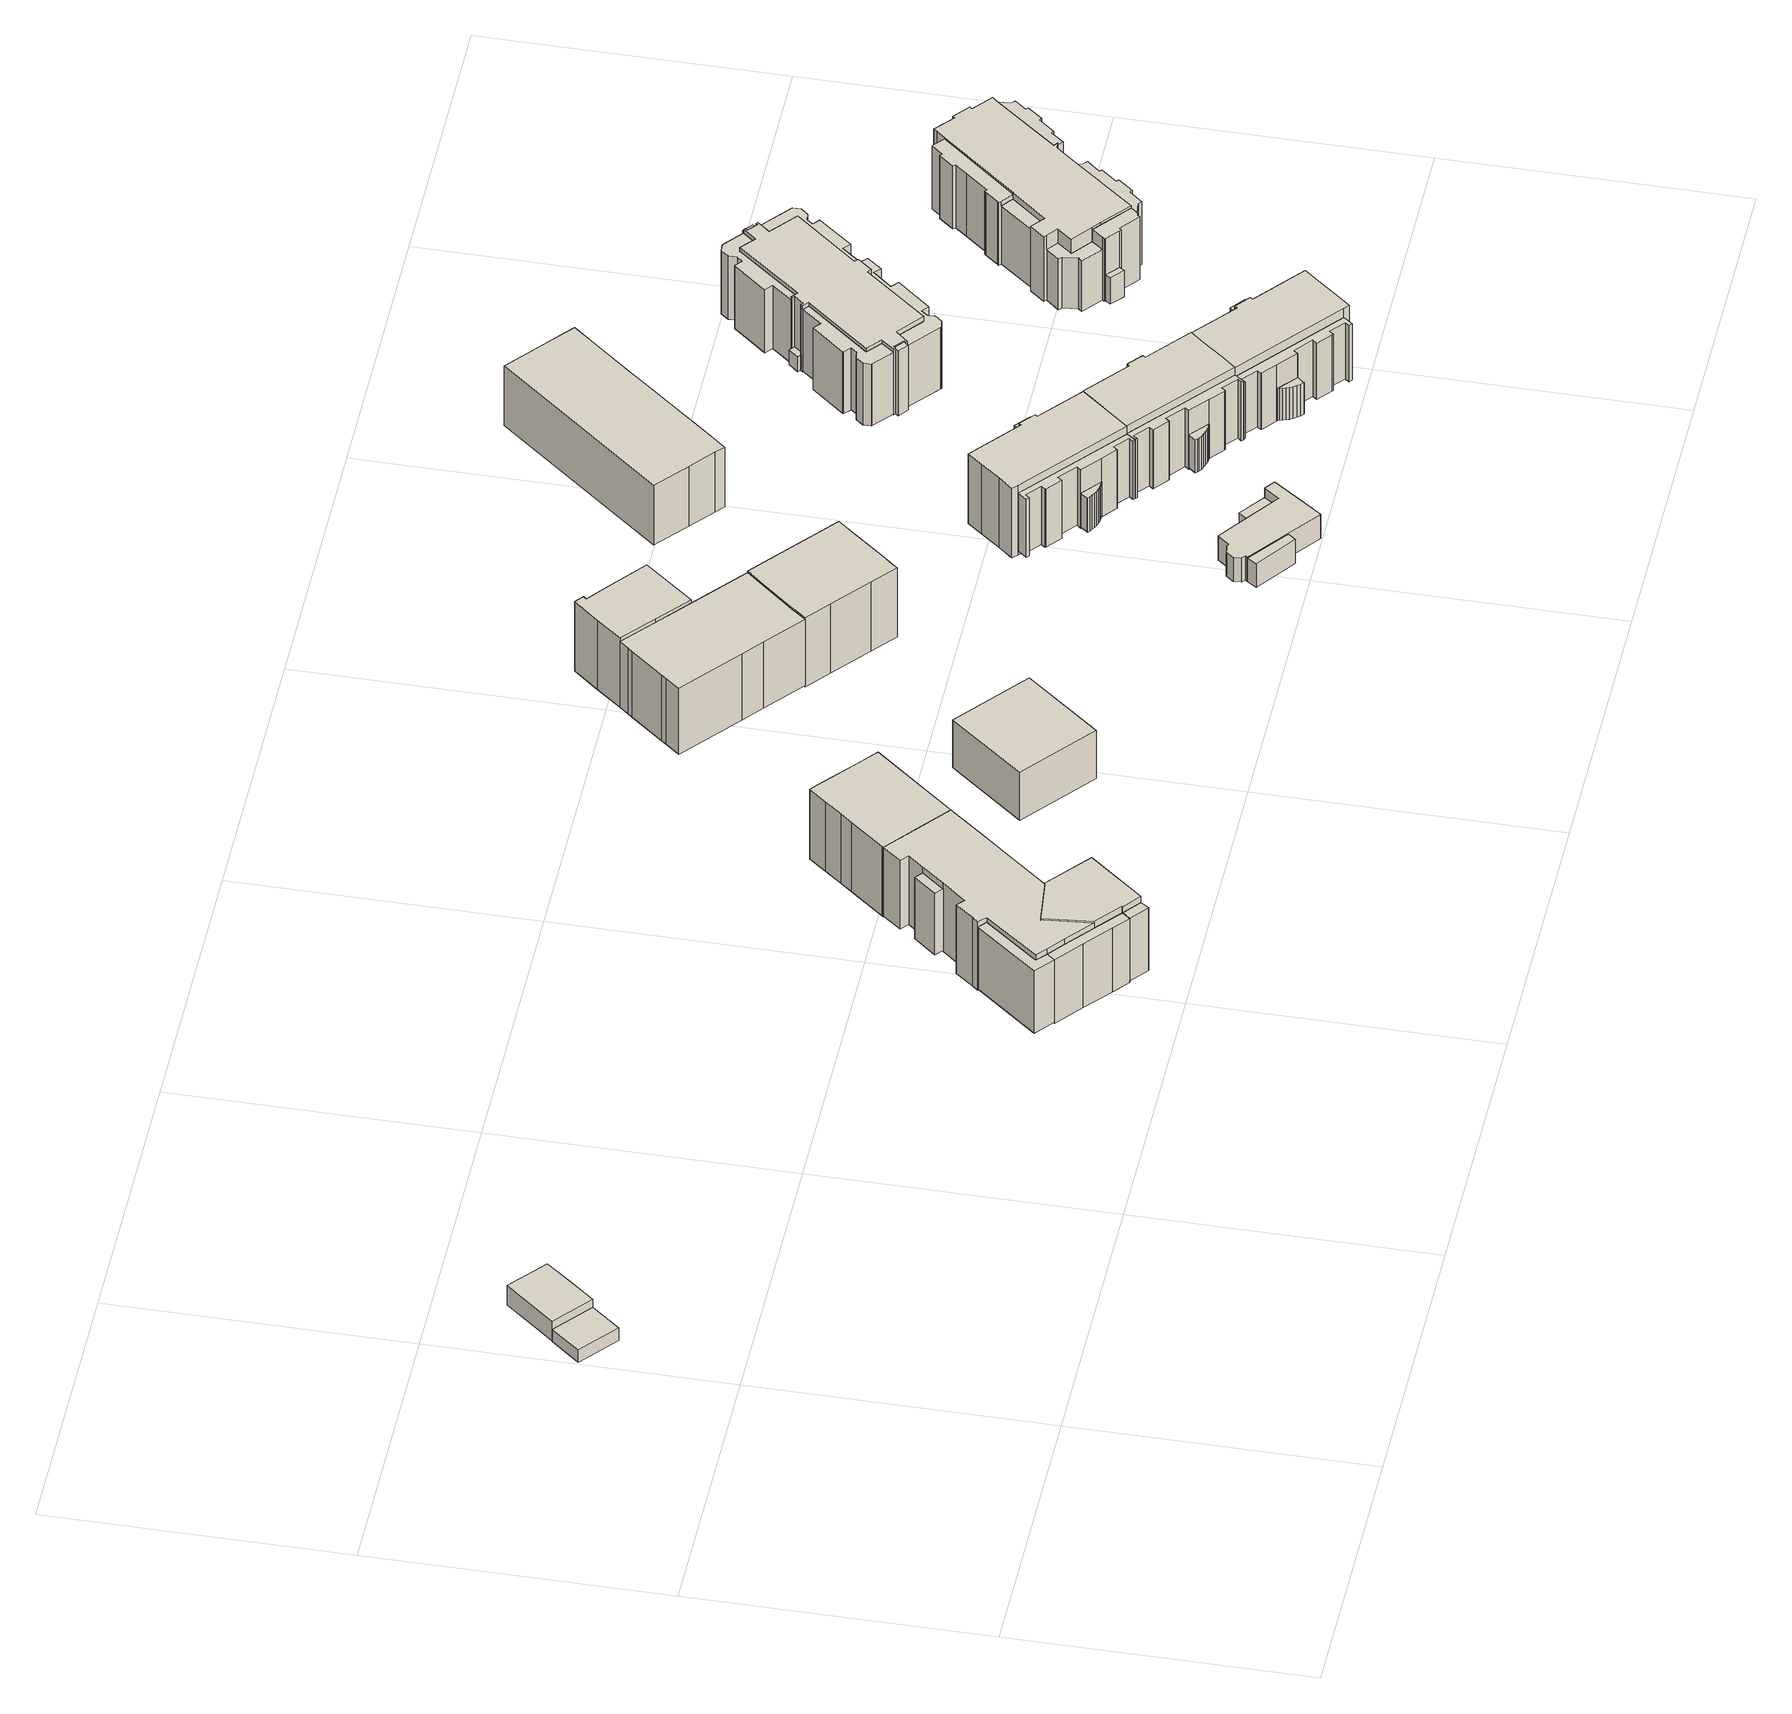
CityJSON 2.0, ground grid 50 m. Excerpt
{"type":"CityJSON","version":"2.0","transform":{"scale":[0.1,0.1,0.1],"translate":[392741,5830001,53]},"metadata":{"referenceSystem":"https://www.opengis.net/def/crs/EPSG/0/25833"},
"CityObjects":{
"building1":{"type":"Building","attributes":{"Gemeindeschluessel":"11000003","BezugspunktDach":"2200","function":"51009_1610","measuredHeight":3.14,"storeysAboveGround":0},"address":[{"country":"Germany","locality":"Berlin"}],"geometry":[{"type":"Solid","lod":"1","boundaries":[[[[0,1,2,3]],[[4,5,6,7]],[[4,7,3,2]],[[5,4,2,1]],[[6,5,1,0]],[[7,6,0,3]]]]}]},
"building2":{"type":"Building","attributes":{"Gemeindeschluessel":"11000003","BezugspunktDach":"2200","function":"31001_1010","measuredHeight":4.61,"storeysAboveGround":1},"address":[{"country":"Germany","locality":"Berlin","thoroughfareNumber":"85","thoroughfareName":"Straße 124"}],"geometry":[{"type":"Solid","lod":"1","boundaries":[[[[8,9,10,11,12]],[[13,14,15,16,17]],[[13,17,12,11]],[[14,13,11,10]],[[15,14,10,9]],[[16,15,9,8]],[[17,16,8,12]]]]}]},
"building3":{"type":"Building","attributes":{"Gemeindeschluessel":"11000003","function":"31001_1010"},"address":[{"country":"Germany","locality":"Berlin","thoroughfareNumber":"15, 17","thoroughfareName":"Aubertstraße"}],"children":["building3-1","building3-2","building3-3","building3-4","building3-5","building3-6"]},
"building3-1":{"type":"BuildingPart","attributes":{"BezugspunktDach":"2200","measuredHeight":15.23,"storeysAboveGround":5},"parents":["building3"],"geometry":[{"type":"MultiSurface","lod":"1","boundaries":[[[18,19,20,21,22,23,24,25,26,27,28,29,30,31,32,33,34,35,36,37]],[[38,39,40,41,42,43,44,45,46,47,48,49,50,51,52,53,54,55,56,57]],[[38,57,58,59,60,61,62,37,36]],[[63,64,61,60,65,39,38,36,35]],[[40,39,35,34]],[[41,40,34,33]],[[42,41,33,32]],[[43,42,32,31]],[[66,67,31,30]],[[44,43,67,68,69]],[[45,44,30,29]],[[46,45,29,28]],[[47,46,28,27]],[[48,47,27,26]],[[49,48,26,25]],[[50,49,25,24]],[[51,50,24,23]],[[52,51,23,22]],[[53,52,22,21]],[[54,53,21,20]],[[70,71,20,19]],[[72,70,19,18]],[[72,56,18]],[[62,72,18,37]],[[57,56,73,59]],[[62,61,60,59,58]],[[65,60,61,64,63]],[[69,68,67,66]],[[55,54,71,70]],[[56,55,70,72]],[[59,73,72,62]]]}]},
"building3-2":{"type":"BuildingPart","attributes":{"BezugspunktDach":"2200","measuredHeight":15.23,"storeysAboveGround":5},"parents":["building3"],"geometry":[{"type":"MultiSurface","lod":"1","boundaries":[[[74,75,76,77,78,79,80,81]],[[53,82,83,84,85,86,54,87]],[[53,87,81,80]],[[82,53,80,79]],[[83,82,79,78]],[[84,83,78,77]],[[88,89,90,77,76]],[[85,84,91,92]],[[86,85,76,75]],[[54,86,75,74],[54,71,93,86]],[[87,54,74,81]],[[92,91,90,89,88]],[[71,54,86,93]]]}]},
"building3-3":{"type":"BuildingPart","attributes":{"BezugspunktDach":"2200","measuredHeight":12.9,"storeysAboveGround":5},"parents":["building3"],"geometry":[{"type":"MultiSurface","lod":"1","boundaries":[[[94,95,96,97,93,72,98]],[[56,86,85,99,100,101,102]],[[56,102,103,73]],[[85,86,93,97]],[[99,85,104,92,105]],[[100,99,96,95]],[[101,100,95,94]],[[102,101,94,98]],[[73,103,98,72]],[[56,72,106]],[[55,70,71,54]],[[107,86,54,108,71,93]],[[56,72,70,55]],[[105,92,104,97,96,109]]]}]},
"building3-4":{"type":"BuildingPart","attributes":{"BezugspunktDach":"2200","measuredHeight":12.58,"storeysAboveGround":5},"parents":["building3"],"geometry":[{"type":"MultiSurface","lod":"1","boundaries":[[[98,72,62,61,64,110]],[[65,60,59,73,103,111]],[[65,111,110,64]],[[111,103,98,110]],[[112,60,65,64,61]],[[60,61,62,59]],[[73,59,62,72]],[[103,73,72,98]]]}]},
"building3-5":{"type":"BuildingPart","attributes":{"BezugspunktDach":"2200","measuredHeight":12.69,"storeysAboveGround":5},"parents":["building3"],"geometry":[{"type":"MultiSurface","lod":"1","boundaries":[[[113,90,89,114]],[[92,91,115,105]],[[97,96,105,114,89]],[[115,91,90,113]],[[105,115,113,114]],[[92,105,96,97]],[[92,116,89,90,91]]]}]},
"building3-6":{"type":"BuildingPart","attributes":{"BezugspunktDach":"2200","measuredHeight":12.4,"storeysAboveGround":5},"parents":["building3"],"geometry":[{"type":"MultiSurface","lod":"1","boundaries":[[[67,66,117,118]],[[119,69,68,120]],[[119,120,118,117]],[[69,119,117,66]],[[120,68,67,118]],[[68,69,121,66,67]]]}]},
"building4":{"type":"Building","attributes":{"Gemeindeschluessel":"11000003","BezugspunktDach":"2200","function":"31001_1010","measuredHeight":15.08,"storeysAboveGround":5},"address":[{"country":"Germany","locality":"Berlin","thoroughfareNumber":"19","thoroughfareName":"Aubertstraße"}],"geometry":[{"type":"Solid","lod":"1","boundaries":[[[[26,122,123,24,124,125,126,127,128,129,130,131,132,27]],[[133,134,135,136,137,138,139,140,141,142,143,144,145,146]],[[133,146,27,132]],[[134,133,132,131]],[[135,134,131,130]],[[136,135,130,129]],[[137,136,129,128]],[[138,137,128,127]],[[139,138,127,126]],[[140,139,126,125]],[[141,140,125,124]],[[142,141,124,24]],[[143,142,24,123]],[[144,143,123,122]],[[145,144,122,26]],[[146,145,26,27]]]]}]},
"building5":{"type":"Building","attributes":{"Gemeindeschluessel":"11000003","BezugspunktDach":"2200","function":"31001_1010","measuredHeight":9.69,"storeysAboveGround":3},"address":[{"country":"Germany","locality":"Berlin","thoroughfareNumber":"21","thoroughfareName":"Aubertstraße"}],"geometry":[{"type":"Solid","lod":"1","boundaries":[[[[147,148,149,150]],[[151,152,153,154]],[[151,154,150,149]],[[152,151,149,148]],[[153,152,148,147]],[[154,153,147,150]]]]}]},
"building6":{"type":"Building","attributes":{"Gemeindeschluessel":"11000003","function":"31001_1010"},"address":[{"country":"Germany","locality":"Berlin","thoroughfareNumber":"25","thoroughfareName":"Aubertstraße"}],"children":["building6-1","building6-2"]},
"building6-1":{"type":"BuildingPart","attributes":{"BezugspunktDach":"2200","measuredHeight":14.61,"storeysAboveGround":5},"parents":["building6"],"geometry":[{"type":"MultiSurface","lod":"1","boundaries":[[[155,156,157,158,159,160,161,162,163,164,165,166,167,168]],[[169,170,171,172,173,174,175,176,177,178,179,180,181,182]],[[169,182,168,167]],[[170,169,167,166]],[[171,170,166,165]],[[172,171,165,164]],[[173,172,164,163]],[[175,174,162,161]],[[176,175,161,160]],[[177,176,160,159]],[[178,177,159,158]],[[179,178,158,157]],[[180,179,157,156]],[[181,180,156,155]],[[182,181,155,168]],[[183,174,184,185,186,162]],[[173,163,186,187,185]]]}]},
"building6-2":{"type":"BuildingPart","attributes":{"BezugspunktDach":"2200","measuredHeight":15.72,"storeysAboveGround":5},"parents":["building6"],"geometry":[{"type":"MultiSurface","lod":"1","boundaries":[[[188,189,190,191,192,193,194,195,196]],[[197,198,199,200,201,202,174,185,173]],[[197,173,196,195]],[[198,197,195,194]],[[199,198,194,193]],[[200,199,193,192]],[[201,200,192,191]],[[202,201,191,190]],[[174,202,190,189]],[[186,162,189,188]],[[203,163,186,185,188,196]],[[185,174,162,186]],[[173,185,186,163,203]]]}]},
"building7":{"type":"Building","attributes":{"Gemeindeschluessel":"11000003","BezugspunktDach":"2200","function":"31001_1010","measuredHeight":15.11,"storeysAboveGround":5},"address":[{"country":"Germany","locality":"Berlin","thoroughfareNumber":"23","thoroughfareName":"Aubertstraße"}],"geometry":[{"type":"Solid","lod":"1","boundaries":[[[[204,205,206,207,208,209,210,211,212,213,214,215]],[[216,217,218,219,220,221,222,223,224,225,226,227]],[[216,227,215,214]],[[217,216,214,213]],[[218,217,213,212]],[[219,218,212,211]],[[220,219,211,210]],[[221,220,210,209]],[[222,221,209,208]],[[223,222,208,207]],[[224,223,207,206]],[[225,224,206,205]],[[226,225,205,204]],[[227,226,204,215]]]]}]},
"building8":{"type":"Building","attributes":{"Gemeindeschluessel":"11000003","function":"31001_1010"},"address":[{"country":"Germany","locality":"Berlin","thoroughfareNumber":"22","thoroughfareName":"Aubertstraße"}],"children":["building8-1","building8-2"]},
"building8-1":{"type":"BuildingPart","attributes":{"BezugspunktDach":"2200","measuredHeight":7.4,"storeysAboveGround":1},"parents":["building8"],"geometry":[{"type":"MultiSurface","lod":"1","boundaries":[[[228,229,230,231,232,233,234,235,236,237,238,239,240,241,242,243]],[[244,245,246,247,248,249,250,251,252,253,254,255,256,257,258,259]],[[244,259,243,242]],[[245,244,242,241]],[[246,245,241,240]],[[247,246,240,239]],[[248,247,239,238]],[[249,248,238,237]],[[250,249,237,236]],[[251,250,236,235]],[[252,251,235,234]],[[253,252,234,233]],[[254,253,233,232]],[[255,254,232,231]],[[260,261,262,255,231,230]],[[257,256,230,229]],[[258,257,229,228]],[[259,258,228,243]],[[256,255,262,261,260]]]}]},
"building8-2":{"type":"BuildingPart","attributes":{"BezugspunktDach":"2200","measuredHeight":4.76,"storeysAboveGround":1},"parents":["building8"],"geometry":[{"type":"Solid","lod":"1","boundaries":[[[[263,262,261,264]],[[256,255,265,266]],[[256,266,264,261]],[[265,255,262,263]],[[266,265,263,264]],[[255,256,261,262]]]]}]},
"building9":{"type":"Building","attributes":{"Gemeindeschluessel":"11000003","BezugspunktDach":"2200","function":"51009_1610","measuredHeight":4,"storeysAboveGround":0},"address":[{"country":"Germany","locality":"Berlin"}],"geometry":[{"type":"Solid","lod":"1","boundaries":[[[[267,268,269,270]],[[271,272,273,274]],[[271,274,270,269]],[[272,271,269,268]],[[273,272,268,267]],[[274,273,267,270]]]]}]},
"building10":{"type":"Building","attributes":{"Gemeindeschluessel":"11000003","function":"31001_1010"},"address":[{"country":"Germany","locality":"Berlin","thoroughfareNumber":"47","thoroughfareName":"Arnouxstraße"}],"children":["building10-1","building10-2","building10-3"]},
"building10-1":{"type":"BuildingPart","attributes":{"BezugspunktDach":"2200","measuredHeight":15.51,"storeysAboveGround":4},"parents":["building10"],"geometry":[{"type":"MultiSurface","lod":"1","boundaries":[[[275,276,277,278,279,280,281,282,283,284,285,286,287]],[[288,289,290,291,292,293,294,295,296,297,298,299,300]],[[288,300,287,286]],[[289,288,286,285]],[[290,289,285,284]],[[291,290,284,283]],[[292,291,283,282]],[[293,292,282,281]],[[294,293,281,280]],[[295,294,280,279]],[[296,295,279,278]],[[297,296,278,277]],[[298,297,277,276]],[[299,298,301,302,303,304,305,276,275]],[[300,299,275,287]],[[305,304,303,302,301]]]}]},
"building10-2":{"type":"BuildingPart","attributes":{"BezugspunktDach":"2200","measuredHeight":6.86,"storeysAboveGround":4},"parents":["building10"],"geometry":[{"type":"Solid","lod":"1","boundaries":[[[[306,307,308,309,310,311,312,313,314,315,316]],[[317,318,319,320,321,322,323,324,325,326,327]],[[317,327,316,315]],[[318,317,315,314]],[[320,319,313,312]],[[321,320,312,311]],[[322,321,311,310]],[[323,322,310,309]],[[324,323,309,308]],[[325,324,308,307]],[[326,325,307,306]],[[327,326,306,316]],[[319,318,314,313]]]]}]},
"building10-3":{"type":"BuildingPart","attributes":{"BezugspunktDach":"2200","measuredHeight":11.81,"storeysAboveGround":4},"parents":["building10"],"geometry":[{"type":"MultiSurface","lod":"1","boundaries":[[[328,329,330,331,332,333,334,335,336,337,338,339,340,341,342,343,304,303,344]],[[302,301,345,346,347,348,349,350,351,352,353,354,355,356,357,358,359,360,361]],[[302,361,344,303]],[[345,301,304,343]],[[346,345,343,342]],[[347,346,342,341]],[[348,347,341,340]],[[349,348,340,339]],[[350,349,339,338]],[[351,350,338,337]],[[314,313,337,336]],[[352,351,362,319,318]],[[353,352,336,335]],[[354,353,335,334]],[[355,354,334,333]],[[356,355,333,332]],[[357,356,332,331]],[[358,357,331,330]],[[359,358,330,329]],[[360,359,329,328]],[[361,360,328,344]],[[302,363,303,304,301]],[[318,319,362,313,314]]]}]},
"building11":{"type":"Building","attributes":{"Gemeindeschluessel":"11000003","BezugspunktDach":"2200","function":"51009_1610","measuredHeight":12.96,"storeysAboveGround":0},"address":[{"country":"Germany","locality":"Berlin"}],"geometry":[{"type":"Solid","lod":"1","boundaries":[[[[364,365,366,367]],[[368,369,370,371]],[[368,371,367,366]],[[369,368,366,365]],[[370,369,365,364]],[[371,370,364,367]]]]}]},
"building12":{"type":"Building","attributes":{"Gemeindeschluessel":"11000003","function":"31001_1010"},"address":[{"country":"Germany","locality":"Berlin","thoroughfareNumber":"45","thoroughfareName":"Arnouxstraße"}],"children":["building12-1","building12-2","building12-3"]},
"building12-1":{"type":"BuildingPart","attributes":{"BezugspunktDach":"2200","measuredHeight":15.23,"storeysAboveGround":4},"parents":["building12"],"geometry":[{"type":"MultiSurface","lod":"1","boundaries":[[[372,373,374,375,376,377,378,379,380,381,382,383]],[[384,385,386,387,388,389,390,391,392,393,394,395]],[[384,395,383,382]],[[385,384,382,381]],[[386,385,381,380]],[[387,386,380,379]],[[388,387,379,378]],[[389,388,378,377]],[[390,389,377,376]],[[391,390,376,375]],[[392,391,375,374]],[[393,392,374,373]],[[394,393,373,372]],[[396,397,398,372,383]],[[395,394,399,301]],[[301,399,398,397,396]]]}]},
"building12-2":{"type":"BuildingPart","attributes":{"BezugspunktDach":"2200","measuredHeight":6.7,"storeysAboveGround":4},"parents":["building12"],"geometry":[{"type":"MultiSurface","lod":"1","boundaries":[[[400,401,402,403,404,405,406,407,408,409]],[[410,411,412,413,414,415,416,417,418,419]],[[410,419,409,408]],[[412,411,407,406]],[[413,412,406,405]],[[414,413,405,404]],[[415,414,404,403]],[[416,415,403,402]],[[417,416,402,401]],[[418,417,401,400]],[[419,418,400,409]],[[411,410,420,408,407]]]}]},
"building12-3":{"type":"BuildingPart","attributes":{"BezugspunktDach":"2200","measuredHeight":11.89,"storeysAboveGround":4},"parents":["building12"],"geometry":[{"type":"MultiSurface","lod":"1","boundaries":[[[421,422,423,424,425,426,427,428,429,430,431,432,433,434,435,436,397,396,437]],[[301,399,438,439,440,441,442,443,444,445,446,447,448,449,450,451,452,453,345]],[[301,345,437,396]],[[438,399,397,436]],[[439,438,436,435]],[[440,439,435,434]],[[441,440,434,433]],[[442,441,433,432]],[[443,442,432,431]],[[444,443,431,430]],[[408,407,430,429]],[[445,444,411,410]],[[446,445,429,428]],[[447,446,428,427]],[[448,447,427,426]],[[449,448,426,425]],[[450,449,425,424]],[[451,450,424,423]],[[452,451,423,422]],[[453,452,422,421]],[[345,453,421,437]],[[399,301,396,397]],[[410,411,407,408]]]}]},
"building13":{"type":"Building","attributes":{"Gemeindeschluessel":"11000003","BezugspunktDach":"2200","function":"31001_1010","measuredHeight":13.55,"storeysAboveGround":4},"address":[{"country":"Germany","locality":"Berlin","thoroughfareNumber":"29, 31","thoroughfareName":"Aubertstraße"}],"geometry":[{"type":"Solid","lod":"1","boundaries":[[[[454,455,456,457,458,459,460,461,462,463,464,465,466]],[[467,468,469,470,471,472,473,474,475,476,477,478,479]],[[467,479,466,465]],[[468,467,465,464]],[[469,468,464,463]],[[470,469,463,462]],[[471,470,462,461]],[[472,471,461,460]],[[473,472,460,459]],[[474,473,459,458]],[[475,474,458,457]],[[476,475,457,456]],[[477,476,456,455]],[[478,477,455,454]],[[479,478,454,466]]]]}]},
"building14":{"type":"Building","attributes":{"Gemeindeschluessel":"11000003","BezugspunktDach":"2200","function":"51009_1610","measuredHeight":3.99,"storeysAboveGround":0},"address":[{"country":"Germany","locality":"Berlin"}],"geometry":[{"type":"Solid","lod":"1","boundaries":[[[[480,481,482,483]],[[484,485,486,487]],[[484,487,483,482]],[[485,484,482,481]],[[486,485,481,480]],[[487,486,480,483]]]]}]},
"building15":{"type":"Building","attributes":{"Gemeindeschluessel":"11000003","function":"31001_1010"},"address":[{"country":"Germany","locality":"Berlin","thoroughfareNumber":"43","thoroughfareName":"Arnouxstraße"}],"children":["building15-1","building15-2","building15-3"]},
"building15-1":{"type":"BuildingPart","attributes":{"BezugspunktDach":"2200","measuredHeight":15.04,"storeysAboveGround":4},"parents":["building15"],"geometry":[{"type":"Solid","lod":"1","boundaries":[[[[488,489,490,491,492,493,494,495,496,497,498,499,500]],[[501,502,503,504,505,506,507,508,509,510,511,512,513]],[[501,513,500,499]],[[502,501,499,498]],[[503,502,498,497]],[[504,503,497,496]],[[505,504,496,495]],[[506,505,495,494]],[[507,506,494,493]],[[508,507,493,492]],[[509,508,492,491]],[[510,509,491,490]],[[511,510,490,489]],[[512,511,489,488]],[[513,512,488,500],[514,515,516,517]],[[516,515,514,517]]]]}]},
"building15-2":{"type":"BuildingPart","attributes":{"BezugspunktDach":"2200","measuredHeight":11.33,"storeysAboveGround":4},"parents":["building15"],"geometry":[{"type":"MultiSurface","lod":"1","boundaries":[[[518,519,520,521,522,523,524,525,526,527,528,529,530,531,532,533,517,516,534]],[[515,514,535,536,537,538,539,540,541,542,543,544,545,546,547,548,549,550,551]],[[515,551,534,516]],[[535,514,517,533]],[[536,535,533,532]],[[537,536,532,531]],[[538,537,531,530]],[[539,538,530,529]],[[540,539,529,528]],[[541,540,528,527]],[[542,541,527,526]],[[543,542,526,525]],[[544,543,525,524]],[[545,544,552,553,554,555,524,523]],[[546,545,523,522]],[[547,546,522,521]],[[548,547,521,520]],[[549,548,520,519]],[[550,549,519,518]],[[551,550,518,534]],[[515,516,517,514]],[[555,554,553,552]]]}]},
"building15-3":{"type":"BuildingPart","attributes":{"BezugspunktDach":"2200","measuredHeight":6.38,"storeysAboveGround":4},"parents":["building15"],"geometry":[{"type":"MultiSurface","lod":"1","boundaries":[[[556,557,558,559,560,561,562,563,564,555,554]],[[552,565,566,567,568,569,570,571,572,573,553]],[[565,552,555,564]],[[566,565,564,563]],[[567,566,563,562]],[[568,567,562,561]],[[569,568,561,560]],[[570,569,560,559]],[[571,570,559,558]],[[572,571,558,557]],[[573,572,557,556]],[[553,573,556,554]],[[574,552,553,554,555]]]}]},
"building16":{"type":"Building","attributes":{"Gemeindeschluessel":"11000003","BezugspunktDach":"2200","function":"51009_1610","measuredHeight":13.15,"storeysAboveGround":0},"address":[{"country":"Germany","locality":"Berlin"}],"geometry":[{"type":"Solid","lod":"1","boundaries":[[[[575,576,577,578,579,580]],[[581,582,583,584,585,586]],[[581,586,580,579]],[[582,581,579,578]],[[583,582,578,577]],[[584,583,577,576]],[[585,584,576,575]],[[586,585,575,580]]]]}]},
"building17":{"type":"Building","attributes":{"Gemeindeschluessel":"11000003","BezugspunktDach":"2200","function":"51009_1610","measuredHeight":12.46,"storeysAboveGround":0},"address":[{"country":"Germany","locality":"Berlin"}],"geometry":[{"type":"Solid","lod":"1","boundaries":[[[[587,588,589,590]],[[591,592,506,505]],[[591,505,590,589]],[[592,591,589,588]],[[506,592,588,587]],[[505,506,587,590]]]]}]},
"building18":{"type":"Building","attributes":{"Gemeindeschluessel":"11000003","BezugspunktDach":"2200","function":"51009_1610","measuredHeight":3,"storeysAboveGround":0},"address":[{"country":"Germany","locality":"Berlin"}],"geometry":[{"type":"Solid","lod":"1","boundaries":[[[[593,594,595,596,597,598]],[[599,600,601,602,603,604]],[[599,604,598,597]],[[600,599,597,596]],[[601,600,596,595]],[[602,601,595,594]],[[603,602,594,593]],[[604,603,593,598]]]]}]},
"building19":{"type":"Building","attributes":{"Gemeindeschluessel":"11000003","function":"31001_1010"},"address":[{"country":"Germany","locality":"Berlin","thoroughfareNumber":"50","thoroughfareName":"Arnouxstraße"},{"country":"Germany","locality":"Berlin","thoroughfareNumber":"30, 32","thoroughfareName":"Aubertstraße"}],"children":["building19-1","building19-2","building19-3","building19-4"]},
"building19-1":{"type":"BuildingPart","attributes":{"BezugspunktDach":"2200","measuredHeight":14.58,"storeysAboveGround":4},"parents":["building19"],"geometry":[{"type":"MultiSurface","lod":"1","boundaries":[[[605,606,607,608,609,610,611,612,613,614,615,616,617,618,619,620,621,622,623,624,625,626,627,628,629,630,631,632,633,634,635,636]],[[637,638,639,640,641,642,643,644,645,646,647,648,649,650,651,652,653,654,655,656,657,658,659,660,661,662,663,664,665,666,667,668]],[[637,668,636,635],[669,670,671,672]],[[673,671,635,634]],[[638,637,670,674]],[[639,638,634,633]],[[640,639,633,632]],[[641,640,632,631]],[[642,641,631,630]],[[643,642,630,629]],[[675,676,643,629,628]],[[645,677,675,628,627]],[[646,678,677,679,627,626]],[[680,678,626,625]],[[648,647,625,624]],[[649,648,624,623]],[[650,649,623,622]],[[651,650,622,621]],[[652,651,621,620]],[[653,652,681,682,683,684,620,619]],[[654,653,685,682,686,687,683,619,618]],[[655,654,686,688,689,687,690,618,617]],[[691,689,688,692,693,656,655,617,616]],[[694,691,616,615]],[[657,656,692,695]],[[658,657,695,696,697,694,615,614]],[[698,699,697,700,614,613]],[[659,658,696,701]],[[702,699,703,613,612]],[[660,659,701,704]],[[705,702,612,611]],[[661,660,704,706]],[[662,661,611,610]],[[663,662,610,609]],[[664,663,609,608]],[[665,664,608,607]],[[666,665,607,606]],[[667,666,707,708,709,710,711,606,605]],[[668,667,605,636],[709,669,672,710]],[[671,670,669,672]],[[674,670,671,673]],[[712,644,643,676,675]],[[644,675,677,645]],[[645,679,677,678,646]],[[647,646,678,680]],[[684,683,682,681]],[[683,687,686,682,685]],[[690,687,689,688,686]],[[693,692,688,689,691]],[[695,692,691,694]],[[694,697,696,695]],[[701,696,700,697,699,698]],[[704,701,703,699,702]],[[706,704,702,705]],[[711,710,709,708,707]],[[672,669,709,710]]]}]},
"building19-2":{"type":"BuildingPart","attributes":{"BezugspunktDach":"2200","measuredHeight":12.31,"storeysAboveGround":4},"parents":["building19"],"geometry":[{"type":"MultiSurface","lod":"1","boundaries":[[[713,714,715,716,717,718,719,720,721,722,723,724,725,726,727,728,729,730,731,732,733,734,735,736,684,683,687,689,691,694,697,699,702,705]],[[704,701,696,695,692,688,686,682,681,737,738,739,740,741,742,743,744,745,746,747,748,749,750,751,752,753,754,755,756,757,758,759,760,706]],[[737,681,684,736]],[[738,737,736,735]],[[739,738,735,734]],[[740,739,734,733]],[[741,740,733,732]],[[742,741,732,731]],[[743,742,731,730]],[[744,743,730,729]],[[745,744,729,728]],[[746,745,728,727]],[[747,746,727,726]],[[748,747,726,725]],[[749,748,725,724]],[[750,749,724,723]],[[751,750,723,722]],[[752,751,722,721]],[[753,752,721,720]],[[754,753,720,719]],[[755,754,719,718]],[[756,755,718,717]],[[757,756,717,716]],[[758,757,716,715]],[[759,758,715,714]],[[760,759,714,713]],[[706,760,713,705]],[[704,706,705,702]],[[701,704,702,699]],[[696,701,761,699,697]],[[695,696,697,694]],[[692,695,694,691]],[[688,692,691,689]],[[688,762,689,687,686]],[[682,686,687,683]],[[681,682,683,684]]]}]},
"building19-3":{"type":"BuildingPart","attributes":{"BezugspunktDach":"2200","measuredHeight":12.53,"storeysAboveGround":4},"parents":["building19"],"geometry":[{"type":"MultiSurface","lod":"1","boundaries":[[[763,764,711,710,672,671,673,765,766,767,768,769,770,771,772]],[[773,774,775,776,777,778,779,674,670,669,709,708,780,781,782]],[[773,782,772,771]],[[774,773,771,770]],[[775,774,770,769]],[[776,775,769,768]],[[777,776,768,767]],[[778,777,767,766]],[[779,778,766,765]],[[674,779,765,673]],[[780,708,711,764]],[[781,780,764,763]],[[782,781,763,772]],[[674,673,671,670]],[[669,670,671,672]],[[709,669,672,710]],[[708,709,710,711,783]]]}]},
"building19-4":{"type":"BuildingPart","attributes":{"BezugspunktDach":"2200","measuredHeight":12.77,"storeysAboveGround":4},"parents":["building19"],"geometry":[{"type":"MultiSurface","lod":"1","boundaries":[[[675,677,678,680,784,785,786,787,788,789,790,791,792,793,676]],[[794,795,796,797,798,799,800,801,802,803,804,805,806,807,808]],[[794,808,676,793]],[[795,794,793,792]],[[796,795,792,791]],[[797,796,791,790]],[[798,797,790,789]],[[799,798,789,788]],[[800,799,788,787]],[[801,800,787,786]],[[802,801,786,785]],[[803,802,785,784]],[[804,803,784,680]],[[805,804,680,647,646]],[[806,805,646,645]],[[807,806,809,645,644]],[[808,807,644,643,676]],[[646,647,680,678,810]],[[645,646,678,677]],[[644,645,809,677,675]],[[675,676,643,644]]]}]},
"building20":{"type":"Building","attributes":{"Gemeindeschluessel":"11000003","BezugspunktDach":"2200","function":"51009_1610","measuredHeight":5.32,"storeysAboveGround":0},"address":[{"country":"Germany","locality":"Berlin"}],"geometry":[{"type":"Solid","lod":"1","boundaries":[[[[811,812,813,814]],[[815,816,817,818]],[[815,818,814,813]],[[816,815,813,812]],[[817,816,812,811]],[[818,817,811,814]]]]}]},
"building21":{"type":"Building","attributes":{"Gemeindeschluessel":"11000003","BezugspunktDach":"2200","function":"51009_1610","measuredHeight":12.46,"storeysAboveGround":0},"address":[{"country":"Germany","locality":"Berlin"}],"geometry":[{"type":"Solid","lod":"1","boundaries":[[[[819,820,821,822,823,824]],[[825,826,827,828,829,830]],[[825,830,824,823]],[[826,825,823,822]],[[827,826,822,821]],[[828,827,821,820]],[[829,828,820,819]],[[830,829,819,824]]]]}]},
"building22":{"type":"Building","attributes":{"Gemeindeschluessel":"11000003","function":"31001_1010"},"address":[{"country":"Germany","locality":"Berlin","thoroughfareNumber":"44, 46, 48","thoroughfareName":"Arnouxstraße"}],"children":["building22-1","building22-2","building22-3","building22-4","building22-5","building22-6","building22-7"]},
"building22-1":{"type":"BuildingPart","attributes":{"BezugspunktDach":"2200","measuredHeight":14.09,"storeysAboveGround":4},"parents":["building22"],"geometry":[{"type":"MultiSurface","lod":"1","boundaries":[[[831,832,833,834,835,836,837,838,839,840,841,842,843,844,845,846,847,848,849,850,851,852,853,854,855,856,857,858]],[[859,860,861,862,863,864,865,866,867,868,869,870,871,872,873,874,875,876,877,878,879,880,881,882,883,884,885,886]],[[859,886,858,857]],[[860,859,857,856]],[[887,888,856,855]],[[861,860,889,890]],[[891,887,855,854]],[[862,861,892,890,893]],[[863,894,895,854,853]],[[864,863,853,852]],[[865,864,852,851]],[[866,865,851,850]],[[867,866,850,849]],[[868,867,849,848]],[[869,868,848,847]],[[870,869,847,846]],[[871,870,846,845]],[[872,871,845,844]],[[873,872,844,843]],[[874,873,843,842]],[[875,874,842,841]],[[896,897,841,840]],[[898,896,876,840,839]],[[878,877,839,838]],[[879,878,838,837]],[[899,900,901,837,836]],[[902,899,903,836,835]],[[882,904,902,881,835,834]],[[905,906,834,833]],[[907,908,905,909,833,832]],[[910,908,832,831]],[[886,885,831,858]],[[890,889,888,887]],[[893,890,892,887,891]],[[862,895,894,863]],[[876,875,897,896]],[[877,876,896,898]],[[880,879,901,900,899]],[[881,880,903,899,902]],[[911,881,902,904,882]],[[883,882,906,905]],[[884,883,909,905,908,907]],[[885,884,908,910]]]}]},
"building22-2":{"type":"BuildingPart","attributes":{"BezugspunktDach":"2200","measuredHeight":12.76,"storeysAboveGround":4},"parents":["building22"],"geometry":[{"type":"MultiSurface","lod":"1","boundaries":[[[912,913,914,915,916,917,918,899,904,919,920]],[[921,882,880,922,923,924,925,926,816,815,927]],[[921,927,920,919]],[[882,921,928,921,882,906,929,919,904]],[[923,922,918,917]],[[924,923,917,916]],[[925,924,916,915]],[[926,925,915,914]],[[816,926,914,913]],[[815,816,913,912]],[[927,815,912,920]],[[929,906,882,921,928]],[[881,902,899,880]],[[904,902,881,882]],[[880,899,930,918,922]]]}]},
"building22-3":{"type":"BuildingPart","attributes":{"BezugspunktDach":"2200","measuredHeight":12.76,"storeysAboveGround":4},"parents":["building22"],"geometry":[{"type":"MultiSurface","lod":"1","boundaries":[[[931,932,933,934,935,936,937,938,939,940,900,918]],[[879,941,942,943,944,945,946,947,948,949,950,922]],[[941,879,900,940]],[[942,941,940,939]],[[943,942,939,938]],[[944,943,938,937]],[[945,944,937,936]],[[946,945,936,935]],[[947,946,935,934]],[[948,947,934,933]],[[949,948,933,932]],[[950,949,932,931]],[[922,950,931,918]],[[879,880,899,900]],[[922,918,899,880]]]}]},
"building22-4":{"type":"BuildingPart","attributes":{"BezugspunktDach":"2200","measuredHeight":12.89,"storeysAboveGround":4},"parents":["building22"],"geometry":[{"type":"Solid","lod":"1","boundaries":[[[[951,895,894,952,953,954,955,956,957,958,959,960,961,962,963,964,965]],[[966,967,968,969,970,971,972,973,974,975,976,864,977,863,862,978,979]],[[966,979,965,964]],[[967,966,964,963]],[[968,967,963,962]],[[969,968,962,961]],[[970,969,961,960]],[[971,970,960,959]],[[972,971,959,958]],[[973,972,958,957]],[[974,973,957,956]],[[975,974,956,955]],[[976,975,955,954]],[[864,976,954,953]],[[977,864,953,952]],[[863,977,952,894]],[[978,862,895,951],[893,980,981,891]],[[979,978,951,965]],[[862,863,894,895]],[[981,980,893,891]]]]}]},
"building22-5":{"type":"BuildingPart","attributes":{"BezugspunktDach":"2200","measuredHeight":12.76,"storeysAboveGround":4},"parents":["building22"],"geometry":[{"type":"MultiSurface","lod":"1","boundaries":[[[898,982,983,984,985,986,987,988,989,990,897,896]],[[875,991,992,993,994,995,996,997,998,999,877,876]],[[991,875,897,990]],[[992,991,990,989]],[[993,992,989,988]],[[994,993,988,987]],[[995,994,987,986]],[[996,995,986,985]],[[997,996,985,984]],[[998,997,984,983]],[[999,998,983,982]],[[877,999,982,898]],[[1000,875,876,896,897]],[[898,896,876,877]]]}]},
"building22-6":{"type":"BuildingPart","attributes":{"BezugspunktDach":"2200","measuredHeight":13.09,"storeysAboveGround":4},"parents":["building22"],"geometry":[{"type":"MultiSurface","lod":"1","boundaries":[[[887,891,981,888]],[[980,893,890,889]],[[980,889,888,981]],[[893,980,981,891]],[[890,893,1001,891,887,1002]],[[889,890,887,888]]]}]},
"building22-7":{"type":"BuildingPart","attributes":{"BezugspunktDach":"2200","measuredHeight":10.31,"storeysAboveGround":4},"parents":["building22"],"geometry":[{"type":"MultiSurface","lod":"1","boundaries":[[[1003,1004,1005,929,906,905,908,910,1006]],[[885,884,883,882,921,1007,1008,1009,1010]],[[885,1010,1006,910]],[[1007,921,929,1005]],[[1008,1007,1005,1004]],[[1009,1008,1004,1003]],[[1010,1009,1003,1006]],[[884,885,910,908]],[[884,908,905,883]],[[1011,882,883,905,906]],[[921,882,906,929]]]}]}
},
"vertices":[
[65,702,30],[105,750,30],[43,801,30],[3,753,30],[43,801,5],[105,750,5],[65,702,5],[3,753,5],
[105,750,46],[139,792,46],[173,834,46],[112,885,46],[43,801,46],[112,885,6],[173,834,6],[139,792,6],[105,750,6],[43,801,6],
[917,200,152],[945,178,152],[990,141,152],[1064,232,152],[1128,310,152],[1159,348,152],[1206,406,152],[1161,443,152],[1115,480,152],[1101,491,152],[1076,460,152],[1089,449,152],[1068,423,152],[1037,385,152],[1004,345,152],[991,356,152],[967,326,152],[959,316,152],[972,305,152],[900,215,152],[972,305,13],[959,316,13],[967,326,13],[991,356,13],[1004,345,13],[1037,385,13],[1068,423,13],[1089,449,13],[1076,460,13],[1101,491,13],[1115,480,13],[1161,443,13],[1206,406,13],[1159,348,13],[1128,310,13],[1064,232,13],[990,141,13],[945,178,13],[917,200,13],[900,215,13],[900,215,121],[900,215,16],[972,305,16],[972,305,142],[900,215,142],[959,316,44],[959,316,142],[959,316,16],[1068,423,140],[1037,385,140],[1037,385,16],[1068,423,16],[945,178,142],[990,141,142],[917,200,142],[917,200,16],
[990,141,155],[1032,106,155],[1032,105,155],[1061,82,155],[1098,128,155],[1135,173,155],[1064,232,155],[982,223,155],[1135,173,13],[1098,128,13],[1061,82,13],[1032,105,13],[1032,106,13],[982,223,13],[1032,105,75],[1032,105,143],[1061,82,143],[1061,82,16],[1032,105,16],[1032,106,142],
[950,150,142],[995,113,142],[1021,92,142],[1032,105,142],[906,186,142],[1021,92,13],[995,113,13],[950,150,13],[906,186,13],[906,186,16],[1032,105,79],[1021,92,16],[917,200,29],[1032,106,27],[990,141,81],[1021,92,69],
[874,212,142],[874,212,16],[972,305,131],
[1050,68,143],[1021,92,143],[1050,68,16],[1032,105,80],
[1055,433,140],[1024,396,140],[1055,433,16],[1024,396,16],[1068,423,109],
[1134,464,152],[1174,432,152],[1317,541,152],[1284,568,152],[1245,600,152],[1226,616,152],[1212,627,152],[1188,597,152],[1165,569,152],[1149,549,152],[1103,493,152],[1103,493,11],[1149,549,11],[1165,569,11],[1188,597,11],[1212,627,11],[1226,616,11],[1245,600,11],[1284,568,11],[1317,541,11],[1206,406,11],[1174,432,11],[1134,464,11],[1115,480,11],[1101,491,11],
[1481,233,106],[1582,357,106],[1464,453,106],[1363,329,106],[1464,453,9],[1582,357,9],[1481,233,9],[1363,329,9],
[1507,789,147],[1541,762,147],[1604,710,147],[1615,724,147],[1622,733,147],[1675,795,147],[1694,817,147],[1608,888,147],[1500,978,147],[1488,963,147],[1481,955,147],[1436,901,147],[1429,892,147],[1410,869,147],[1429,892,13],[1436,901,13],[1481,955,13],[1488,963,13],[1500,978,13],[1608,888,13],[1694,817,13],[1675,795,13],[1622,733,13],[1615,724,13],[1604,710,13],[1541,762,13],[1507,789,13],[1410,869,13],[1608,888,84],[1601,894,13],[1554,933,13],[1554,933,147],[1554,933,42],
[1554,933,154],[1608,888,154],[1675,970,154],[1620,1014,154],[1579,1046,154],[1584,1051,154],[1570,1062,154],[1534,1019,154],[1500,978,154],[1534,1019,13],[1570,1062,13],[1584,1051,13],[1579,1046,13],[1620,1014,13],[1675,970,13],[1500,978,100],
[1643,678,150],[1705,627,150],[1745,594,150],[1756,608,150],[1770,624,150],[1809,672,150],[1834,702,150],[1694,817,150],[1669,787,150],[1629,740,150],[1615,724,150],[1604,710,150],[1615,724,10],[1629,740,10],[1669,787,10],[1694,817,10],[1834,702,10],[1809,672,10],[1770,624,10],[1756,608,10],[1745,594,10],[1705,627,10],[1643,678,10],[1604,710,10],
[1974,102,56],[1979,97,56],[1976,94,56],[2043,43,56],[2096,3,56],[2117,32,56],[2156,86,56],[2140,98,56],[2120,73,56],[2077,104,56],[2017,147,56],[2001,127,56],[1997,130,56],[1986,128,56],[1983,128,56],[1972,115,56],[1983,128,7],[1986,128,7],[1997,130,7],[2001,127,7],[2017,147,7],[2077,104,7],[2120,73,7],[2140,98,7],[2156,86,7],[2117,32,7],[2096,3,7],[2043,43,7],[1976,94,7],[1979,97,7],[1974,102,7],[1972,115,7],[1976,94,18],[1976,94,55],[2043,43,55],
[2032,30,55],[1965,78,55],[2032,30,7],[1965,78,7],
[2120,73,37],[2140,98,37],[2097,130,37],[2077,104,37],[2097,130,8],[2140,98,8],[2120,73,8],[2077,104,8],
[1974,450,145],[2140,313,145],[2161,338,145],[2187,369,145],[2207,394,145],[2137,452,145],[2140,456,145],[2116,476,145],[2113,472,145],[2031,539,145],[2011,514,145],[1985,482,145],[1965,458,145],[1985,482,4],[2011,514,4],[2031,539,4],[2113,472,4],[2116,476,4],[2140,456,4],[2137,452,4],[2207,394,4],[2187,369,4],[2161,338,4],[2140,313,4],[1974,450,4],[1965,458,4],[2140,313,12],[1974,450,12],[1974,450,130],[2140,313,130],[2140,313,22],
[2038,350,83],[2043,348,83],[2048,345,83],[2053,343,83],[2059,341,83],[2065,340,83],[2070,340,83],[2076,340,83],[2044,366,83],[2035,354,83],[2034,354,83],[2035,354,14],[2044,366,14],[2076,340,14],[2070,340,14],[2065,340,14],[2059,341,14],[2053,343,14],[2048,345,14],[2043,348,14],[2038,350,14],[2034,354,14],
[1966,431,130],[1971,438,130],[1995,418,130],[1990,411,130],[1991,410,130],[2015,390,130],[2020,397,130],[2050,373,130],[2044,366,130],[2076,340,130],[2100,321,130],[2100,320,130],[2106,327,130],[2130,307,130],[2125,300,130],[2128,298,130],[1961,435,130],[2128,298,12],[2125,300,12],[2130,307,12],[2106,327,12],[2100,320,12],[2100,321,12],[2076,340,12],[2044,366,12],[2050,373,12],[2020,397,12],[2015,390,12],[1991,410,12],[1990,411,12],[1995,418,12],[1971,438,12],[1966,431,12],[1961,435,12],[2076,340,34],[1974,450,101],
[2140,456,132],[2148,465,132],[2124,485,132],[2116,476,132],[2124,485,3],[2148,465,3],[2140,456,3],[2116,476,3],
[2305,177,146],[2325,200,146],[2353,235,146],[2372,258,146],[2302,316,146],[2305,320,146],[2281,340,146],[2278,336,146],[2207,394,146],[2188,371,146],[2159,336,146],[2140,313,146],[2159,336,6],[2188,371,6],[2207,394,6],[2278,336,6],[2281,340,6],[2305,320,6],[2302,316,6],[2372,258,6],[2353,235,6],[2325,200,6],[2305,177,6],[2140,313,6],[2140,313,131],[2305,177,131],[2305,177,44],[2305,177,12],
[2203,215,82],[2206,213,82],[2210,210,82],[2216,208,82],[2222,206,82],[2229,204,82],[2235,204,82],[2241,204,82],[2210,230,82],[2200,218,82],[2210,230,15],[2241,204,15],[2235,204,15],[2229,204,15],[2222,206,15],[2216,208,15],[2210,210,15],[2206,213,15],[2203,215,15],[2200,218,15],[2210,230,50],
[2131,295,131],[2136,302,131],[2160,282,131],[2155,275,131],[2156,274,131],[2180,255,131],[2185,261,131],[2215,237,131],[2210,230,131],[2241,204,131],[2264,185,131],[2266,184,131],[2271,191,131],[2295,170,131],[2290,164,131],[2293,161,131],[2128,298,131],[2293,161,12],[2290,164,12],[2295,170,12],[2271,191,12],[2266,184,12],[2264,185,12],[2241,204,12],[2210,230,12],[2215,237,12],[2185,261,12],[2180,255,12],[2156,274,12],[2155,275,12],[2160,282,12],[2136,302,12],[2131,295,12],
[1942,956,127],[1982,923,127],[1996,911,127],[2029,951,127],[2080,1013,127],[2110,1049,127],[2141,1088,127],[2192,1149,127],[2225,1189,127],[2211,1201,127],[2171,1234,127],[2117,1278,127],[1888,1001,127],[2117,1278,6],[2171,1234,6],[2211,1201,6],[2225,1189,6],[2192,1149,6],[2141,1088,6],[2110,1049,6],[2080,1013,6],[2029,951,6],[1996,911,6],[1982,923,6],[1942,956,6],[1888,1001,6],
[2305,320,48],[2313,329,48],[2288,349,48],[2281,340,48],[2288,349,8],[2313,329,8],[2305,320,8],[2281,340,8],
[2472,40,145],[2481,33,145],[2501,57,145],[2528,90,145],[2548,114,145],[2466,181,145],[2470,185,145],[2446,204,145],[2442,200,145],[2372,258,145],[2352,234,145],[2325,201,145],[2305,177,145],[2325,201,8],[2352,234,8],[2372,258,8],[2442,200,8],[2446,204,8],[2470,185,8],[2466,181,8],[2548,114,8],[2528,90,8],[2501,57,8],[2481,33,8],[2472,40,8],[2305,177,8],[2472,40,13],[2305,177,13],[2305,177,127],[2472,40,127],
[2296,159,127],[2301,166,127],[2325,146,127],[2320,139,127],[2321,138,127],[2344,119,127],[2376,93,127],[2381,100,127],[2411,76,127],[2405,69,127],[2429,49,127],[2431,48,127],[2436,55,127],[2460,35,127],[2455,28,127],[2460,24,127],[2293,161,127],[2460,24,13],[2455,28,13],[2460,35,13],[2436,55,13],[2431,48,13],[2429,49,13],[2405,69,13],[2411,76,13],[2381,100,13],[2376,93,13],[2344,119,13],[2321,138,13],[2320,139,13],[2325,146,13],[2301,166,13],[2296,159,13],[2293,161,13],[2376,93,15],[2344,119,15],[2344,119,79],[2376,93,79],
[2345,115,79],[2346,110,79],[2348,105,79],[2350,100,79],[2353,95,79],[2357,90,79],[2361,85,79],[2366,81,79],[2366,82,79],[2366,82,15],[2366,81,15],[2361,85,15],[2357,90,15],[2353,95,15],[2350,100,15],[2348,105,15],[2346,110,15],[2345,115,15],[2376,93,25],
[2269,678,138],[2273,683,138],[2276,686,138],[2260,699,138],[2257,696,138],[2253,691,138],[2257,696,7],[2260,699,7],[2276,686,7],[2273,683,7],[2269,678,7],[2253,691,7],
[2470,185,133],[2477,194,133],[2454,213,133],[2446,204,133],[2454,213,8],[2477,194,8],
[2329,857,38],[2332,854,38],[2345,870,38],[2342,873,38],[2337,877,38],[2323,861,38],[2337,877,8],[2342,873,8],[2345,870,8],[2332,854,8],[2329,857,8],[2323,861,8],
[2272,720,140],[2255,698,140],[2257,696,140],[2260,699,140],[2276,686,140],[2273,683,140],[2276,681,140],[2294,702,140],[2337,667,140],[2423,772,140],[2429,767,140],[2449,791,140],[2443,796,140],[2530,901,140],[2486,937,140],[2504,958,140],[2501,960,140],[2499,957,140],[2483,970,140],[2486,974,140],[2483,976,140],[2465,954,140],[2441,974,140],[2354,867,140],[2344,875,140],[2342,873,140],[2345,870,140],[2332,854,140],[2329,857,140],[2326,854,140],[2336,846,140],[2248,740,140],[2336,846,6],[2326,854,6],[2329,857,6],[2332,854,6],[2345,870,6],[2342,873,6],[2344,875,6],[2354,867,6],[2441,974,6],[2465,954,6],[2483,976,6],[2486,974,6],[2483,970,6],[2499,957,6],[2501,960,6],[2504,958,6],[2486,937,6],[2530,901,6],[2443,796,6],[2449,791,6],[2429,767,6],[2423,772,6],[2337,667,6],[2294,702,6],[2276,681,6],[2273,683,6],[2276,686,6],[2260,699,6],[2257,696,6],[2255,698,6],[2272,720,6],[2248,740,6],[2248,740,8],[2336,846,8],[2336,846,133],[2248,740,133],[2326,854,133],[2326,854,8],[2354,867,133],[2344,875,133],[2441,974,133],[2465,954,133],[2441,974,71],[2483,976,133],[2504,958,7],[2486,937,7],[2486,937,131],[2504,958,131],[2486,937,69],[2530,901,7],[2530,901,131],[2443,796,7],[2443,796,131],[2530,901,110],[2449,791,131],[2449,791,7],[2449,791,121],[2429,767,131],[2429,767,7],[2423,772,7],[2423,772,131],[2337,667,32],[2337,667,131],[2423,772,100],[2337,667,7],[2294,702,131],[2337,667,65],[2294,702,7],[2276,681,131],[2276,681,7],[2255,698,24],[2255,698,8],[2272,720,8],[2272,720,133],[2255,698,133],[2354,867,22],
[2327,639,131],[2328,638,131],[2342,640,131],[2352,652,131],[2351,665,131],[2359,675,131],[2371,666,131],[2372,667,131],[2418,722,131],[2406,732,131],[2433,764,131],[2444,754,131],[2464,779,131],[2453,789,131],[2479,821,131],[2491,811,131],[2536,866,131],[2537,868,131],[2526,877,131],[2534,887,131],[2547,889,131],[2557,901,131],[2557,915,131],[2555,916,131],[2555,916,7],[2557,915,7],[2557,901,7],[2547,889,7],[2534,887,7],[2526,877,7],[2537,868,7],[2536,866,7],[2491,811,7],[2479,821,7],[2453,789,7],[2464,779,7],[2444,754,7],[2433,764,7],[2406,732,7],[2418,722,7],[2372,667,7],[2371,666,7],[2359,675,7],[2351,665,7],[2352,652,7],[2342,640,7],[2328,638,7],[2327,639,7],[2337,667,100],[2443,796,97],
[2221,726,133],[2222,725,133],[2299,820,133],[2287,830,133],[2241,775,133],[2241,773,133],[2252,764,133],[2244,754,133],[2231,752,133],[2221,740,133],[2231,752,8],[2244,754,8],[2252,764,8],[2241,773,8],[2241,775,8],[2287,830,8],[2299,820,8],[2222,725,8],[2221,726,8],[2221,740,8],[2255,698,98],
[2451,1002,133],[2450,1003,133],[2436,1002,133],[2426,989,133],[2427,975,133],[2418,966,133],[2407,975,133],[2406,974,133],[2360,919,133],[2372,909,133],[2372,909,5],[2360,919,5],[2406,974,5],[2407,975,5],[2418,966,5],[2427,975,5],[2426,989,5],[2436,1002,5],[2450,1003,5],[2451,1002,5],[2483,976,5],[2465,954,5],[2441,974,5],[2354,867,5],[2344,875,5],[2441,974,54],[2465,954,103],
[2588,404,62],[2594,412,62],[2573,430,62],[2567,422,62],[2573,430,9],[2594,412,9],[2588,404,9],[2567,422,9],
[2499,957,132],[2501,960,132],[2506,966,132],[2490,979,132],[2486,974,132],[2483,970,132],[2486,974,7],[2490,979,7],[2506,966,7],[2501,960,7],[2499,957,7],[2483,970,7],
[2558,519,140],[2576,505,140],[2556,480,140],[2589,454,140],[2603,443,140],[2650,405,140],[2734,509,140],[2761,542,140],[2772,543,140],[2765,548,140],[2852,656,140],[2857,661,140],[2825,687,140],[2829,691,140],[2826,693,140],[2815,702,140],[2805,710,140],[2802,712,140],[2799,709,140],[2768,735,140],[2763,729,140],[2752,715,140],[2645,587,140],[2645,588,140],[2596,529,140],[2578,544,140],[2574,547,140],[2554,523,140],[2574,547,9],[2578,544,9],[2596,529,9],[2645,588,9],[2645,587,9],[2752,715,9],[2763,729,9],[2768,735,9],[2799,709,9],[2802,712,9],[2805,710,9],[2815,702,9],[2826,693,9],[2829,691,9],[2825,687,9],[2857,661,9],[2852,656,9],[2765,548,9],[2772,543,9],[2761,542,9],[2734,509,9],[2650,405,9],[2603,443,9],[2589,454,9],[2556,480,9],[2576,505,9],[2558,519,9],[2554,523,9],[2596,529,128],[2578,544,128],[2578,544,10],[2596,529,10],[2645,588,128],[2596,529,88],[2645,588,10],[2645,587,137],[2645,588,137],[2765,548,136],[2852,656,136],[2772,543,136],[2650,405,136],[2734,509,136],[2734,509,105],[2603,443,136],[2650,405,56],[2589,454,136],[2556,480,112],[2589,454,112],[2576,505,22],[2576,505,112],[2556,480,61],[2558,519,112],[2602,444,9],
[2573,430,136],[2594,412,136],[2597,410,136],[2600,414,136],[2632,388,136],[2636,393,136],[2640,394,136],[2574,435,136],[2571,432,136],[2574,435,9],[2640,394,9],[2636,393,9],[2632,388,9],[2600,414,9],[2597,410,9],[2571,432,9],[2574,435,29],[2574,435,112],[2645,400,136],
[2661,396,136],[2667,392,136],[2686,414,136],[2690,411,136],[2710,436,136],[2706,439,136],[2728,466,136],[2724,469,136],[2743,491,136],[2735,498,136],[2735,498,9],[2743,491,9],[2724,469,9],[2728,466,9],[2706,439,9],[2710,436,9],[2690,411,9],[2686,414,9],[2667,392,9],[2661,396,9],
[2626,603,137],[2703,647,137],[2752,715,137],[2738,727,137],[2732,731,137],[2717,712,137],[2713,715,137],[2693,691,137],[2696,687,137],[2680,667,137],[2648,629,137],[2645,632,137],[2642,629,137],[2625,608,137],[2623,606,137],[2625,608,9],[2642,629,9],[2645,632,9],[2648,629,9],[2680,667,9],[2696,687,9],[2693,691,9],[2713,715,9],[2717,712,9],[2732,731,9],[2738,727,9],[2703,647,9],[2626,603,9],[2623,606,9],[2626,603,10],[2626,603,128],
[2780,536,136],[2798,558,136],[2802,555,136],[2824,582,136],[2828,579,136],[2848,604,136],[2844,607,136],[2860,626,136],[2855,631,136],[2855,631,9],[2860,626,9],[2844,607,9],[2848,604,9],[2828,579,9],[2824,582,9],[2802,555,9],[2798,558,9],[2780,536,9],[2852,656,125],
[2645,588,88],[2596,529,81],
[2544,492,112],[2547,467,112],[2542,461,112],[2539,497,112],[2542,461,9],[2547,467,9],[2544,492,9],[2539,497,9],[2589,454,55]
]}
